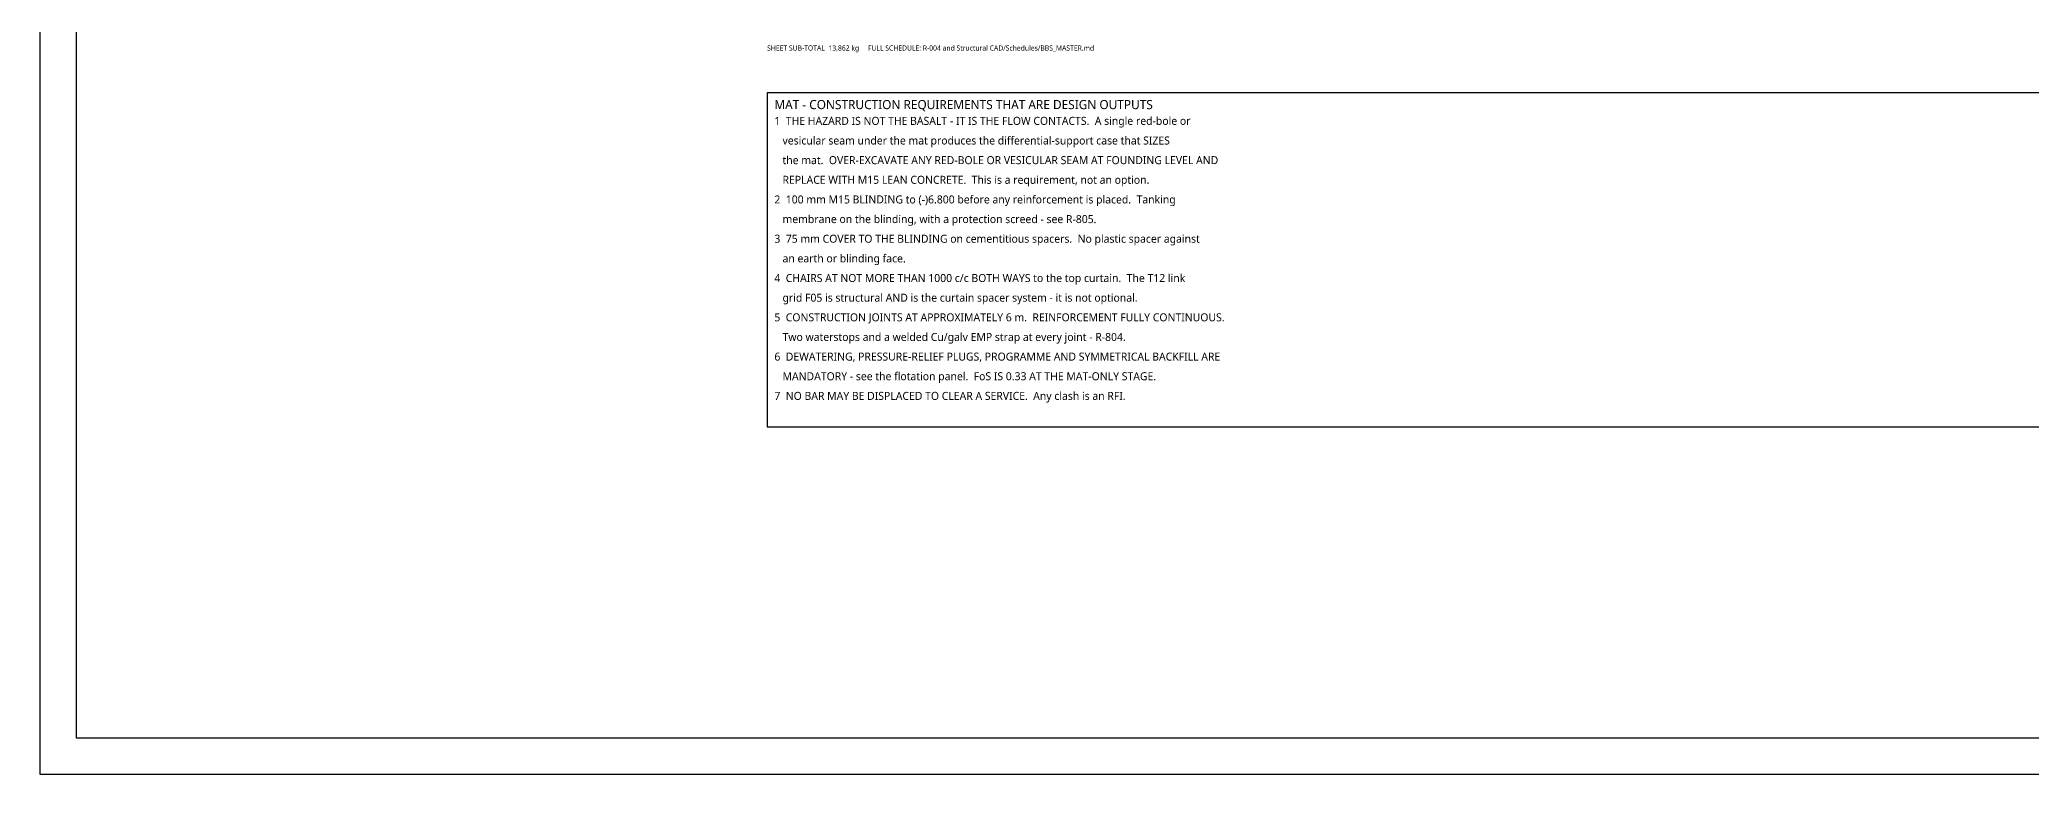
# Model space of a CAD drawing. Header units: millimetres. Extents: x 0 to 841, y 0 to 594.
# Drawn here: x 0 to 548, y 0 to 202 of the extents above; entities that cross this region are included whole.
import ezdxf

# ---------------------------------------------------------------- set-up
doc = ezdxf.new("R2010")
doc.units = ezdxf.units.MM
for name, color, linetype in [('S-NOTE', 7, 'Continuous'), ('S-TABLE', 7, 'Continuous'), ('S-TITLE', 7, 'Continuous')]:
    doc.layers.add(name, color=color, linetype=linetype)
doc.styles.add('OpenSans', font='OpenSans-Regular.ttf')

msp = doc.modelspace()

# ---------------------------------------------------------------- linework, layer by layer
at = {"layer": 'S-TITLE'}
for points in [[(0, 0), (841, 0), (841, 594), (0, 594)], [(10, 10), (831, 10), (831, 584), (10, 584)], [(200, 95.475), (640, 95.475), (640, 187.3), (200, 187.3)]]:
    msp.add_lwpolyline(points, close=True, dxfattribs=at)

# ---------------------------------------------------------------- texts
at = {"layer": 'S-NOTE', "style": 'OpenSans'}
for s, p in [('1  THE HAZARD IS NOT THE BASALT - IT IS THE FLOW CONTACTS.  A single red-bole or', (202, 178.475)), ('   vesicular seam under the mat produces the differential-support case that SIZES', (202, 173.075)), ('   the mat.  OVER-EXCAVATE ANY RED-BOLE OR VESICULAR SEAM AT FOUNDING LEVEL AND', (202, 167.675)), ('   REPLACE WITH M15 LEAN CONCRETE.  This is a requirement, not an option.', (202, 162.275)), ('2  100 mm M15 BLINDING to (-)6.800 before any reinforcement is placed.  Tanking', (202, 156.875)), ('   membrane on the blinding, with a protection screed - see R-805.', (202, 151.475)), ('3  75 mm COVER TO THE BLINDING on cementitious spacers.  No plastic spacer against', (202, 146.075)), ('   an earth or blinding face.', (202, 140.675)), ('4  CHAIRS AT NOT MORE THAN 1000 c/c BOTH WAYS to the top curtain.  The T12 link', (202, 135.275)), ('   grid F05 is structural AND is the curtain spacer system - it is not optional.', (202, 129.875)), ('5  CONSTRUCTION JOINTS AT APPROXIMATELY 6 m.  REINFORCEMENT FULLY CONTINUOUS.', (202, 124.475)), ('   Two waterstops and a welded Cu/galv EMP strap at every joint - R-804.', (202, 119.075)), ('6  DEWATERING, PRESSURE-RELIEF PLUGS, PROGRAMME AND SYMMETRICAL BACKFILL ARE', (202, 113.675)), ('   MANDATORY - see the flotation panel.  FoS IS 0.33 AT THE MAT-ONLY STAGE.', (202, 108.275)), ('7  NO BAR MAY BE DISPLACED TO CLEAR A SERVICE.  Any clash is an RFI.', (202, 102.875))]:
    msp.add_text(s, height=2.2, dxfattribs=at).set_placement(p)
at = {"layer": 'S-TABLE', "style": 'OpenSans'}
msp.add_text('SHEET SUB-TOTAL  13,862 kg     FULL SCHEDULE: R-004 and Structural CAD/Schedules/BBS_MASTER.md', height=1.4, dxfattribs=at).set_placement((200, 198.9))
at = {"layer": 'S-TITLE', "style": 'OpenSans'}
msp.add_text('MAT - CONSTRUCTION REQUIREMENTS THAT ARE DESIGN OUTPUTS', height=2.5, dxfattribs=at).set_placement((202, 182.8))

doc.saveas('drawing.dxf')
